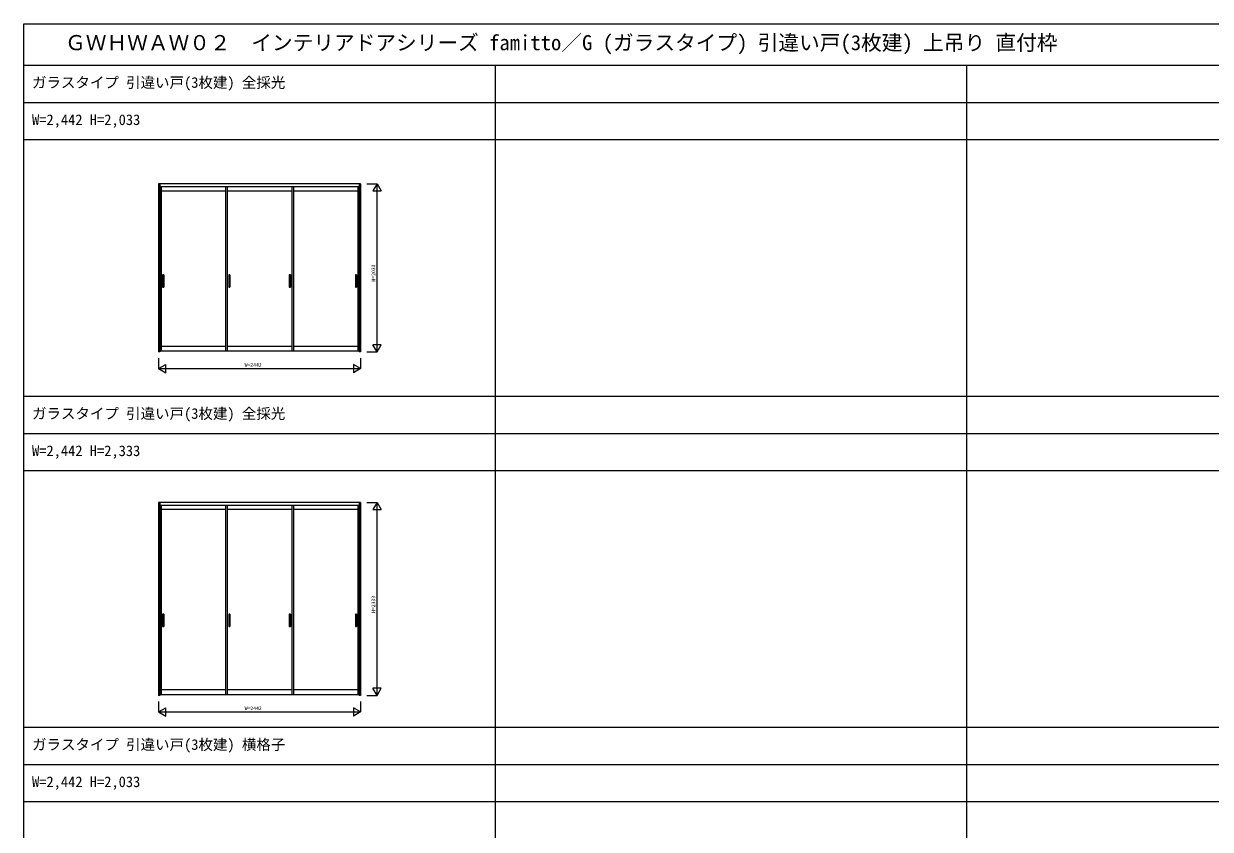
# Model space of a CAD drawing. Units: millimetres, scale not verified. Extents: x -14341 to 14340, y -10000 to 10000.
# Drawn here: x -14341 to -1, y 266 to 10000 of the extents above; entities that cross this region are included whole.
import ezdxf
from ezdxf.enums import TextEntityAlignment as Align

# ---------------------------------------------------------------- set-up
doc = ezdxf.new("R2010")
doc.units = ezdxf.units.MM
doc.header["$LTSCALE"] = 50
for name, color, linetype in [('0-0_0', 7, 'Continuous'), ('0-1_YKK_A1', 4, 'Continuous'), ('0-4_YKK_F1', 7, 'Continuous'), ('0-5_YKK_N1', 2, 'Continuous')]:
    doc.layers.add(name, color=color, linetype=linetype)
doc.styles.add('ＭＳ ゴシック', font='')
doc.styles.get('ＭＳ ゴシック').set_extended_font_data('MS Gothic')

msp = doc.modelspace()

# ---------------------------------------------------------------- linework, layer by layer
at = {"layer": '0-1_YKK_A1'}
for p, q in [((-10270.3, 8066.5), (-12712.3, 8066.5)), ((-12712.3, 8066.5), (-12712.3, 6033.5)), ((-12697.3, 8066.5), (-12697.3, 6033.5)), ((-10285.3, 8066.5), (-10285.3, 6033.5)), ((-10270.3, 8066.5), (-10270.3, 6033.5)), ((-10285.3, 8027.5), (-12697.3, 8027.5)), ((-12680.3, 8027.5), (-12680.3, 6042.5)), ((-11900.8, 7978.5), (-12680.3, 7978.5)), ((-11900.8, 8027.5), (-11900.8, 6042.5)), ((-11880.8, 8027.5), (-11880.8, 6042.5)), ((-11101.55, 7978.5), (-11880.8, 7978.5)), ((-11101.55, 8027.5), (-11101.55, 6042.5)), ((-11081.55, 8027.5), (-11081.55, 6042.5)), ((-10302.3, 7978.5), (-11081.55, 7978.5)), ((-10302.3, 8027.5), (-10302.3, 6042.5)), ((-12649.8, 6967.5), (-12662.8, 6967.5)), ((-12662.8, 6967.5), (-12662.8, 6817.5)), ((-12649.8, 6967.5), (-12649.8, 6817.5)), ((-11850.3, 6967.5), (-11863.3, 6967.5)), ((-11863.3, 6967.5), (-11863.3, 6817.5)), ((-11850.3, 6967.5), (-11850.3, 6817.5)), ((-11119.05, 6967.5), (-11132.05, 6967.5)), ((-11132.05, 6967.5), (-11132.05, 6817.5)), ((-11119.05, 6967.5), (-11119.05, 6817.5)), ((-10319.8, 6967.5), (-10332.8, 6967.5)), ((-10332.8, 6967.5), (-10332.8, 6817.5)), ((-10319.8, 6967.5), (-10319.8, 6817.5)), ((-12662.8, 6817.5), (-12649.8, 6817.5)), ((-11863.3, 6817.5), (-11850.3, 6817.5)), ((-11132.05, 6817.5), (-11119.05, 6817.5)), ((-10332.8, 6817.5), (-10319.8, 6817.5)), ((-12697.3, 6033.5), (-12712.3, 6033.5)), ((-10285.3, 6042.5), (-12697.3, 6042.5)), ((-11900.8, 6100.5), (-12680.3, 6100.5)), ((-11101.55, 6100.5), (-11880.8, 6100.5)), ((-10302.3, 6100.5), (-11081.55, 6100.5)), ((-10270.3, 6033.5), (-10285.3, 6033.5)), ((-10270.3, 4216.5), (-12712.3, 4216.5)), ((-12712.3, 4216.5), (-12712.3, 1883.5)), ((-12697.3, 4216.5), (-12697.3, 1883.5)), ((-10285.3, 4177.5), (-12697.3, 4177.5)), ((-12680.3, 4177.5), (-12680.3, 1892.5)), ((-11900.8, 4177.5), (-11900.8, 1892.5)), ((-11880.8, 4177.5), (-11880.8, 1892.5)), ((-11101.55, 4177.5), (-11101.55, 1892.5)), ((-11081.55, 4177.5), (-11081.55, 1892.5)), ((-10302.3, 4177.5), (-10302.3, 1892.5)), ((-10285.3, 4216.5), (-10285.3, 1883.5)), ((-10270.3, 4216.5), (-10270.3, 1883.5)), ((-11900.8, 4128.5), (-12680.3, 4128.5)), ((-11101.55, 4128.5), (-11880.8, 4128.5)), ((-10302.3, 4128.5), (-11081.55, 4128.5)), ((-12649.8, 2867.5), (-12662.8, 2867.5)), ((-12662.8, 2867.5), (-12662.8, 2717.5)), ((-12649.8, 2867.5), (-12649.8, 2717.5)), ((-11850.3, 2867.5), (-11863.3, 2867.5)), ((-11863.3, 2867.5), (-11863.3, 2717.5)), ((-11850.3, 2867.5), (-11850.3, 2717.5)), ((-11119.05, 2867.5), (-11132.05, 2867.5)), ((-11132.05, 2867.5), (-11132.05, 2717.5)), ((-11119.05, 2867.5), (-11119.05, 2717.5)), ((-10319.8, 2867.5), (-10332.8, 2867.5)), ((-10332.8, 2867.5), (-10332.8, 2717.5)), ((-10319.8, 2867.5), (-10319.8, 2717.5)), ((-12662.8, 2717.5), (-12649.8, 2717.5)), ((-11863.3, 2717.5), (-11850.3, 2717.5)), ((-11132.05, 2717.5), (-11119.05, 2717.5)), ((-10332.8, 2717.5), (-10319.8, 2717.5)), ((-12697.3, 1883.5), (-12712.3, 1883.5)), ((-10285.3, 1892.5), (-12697.3, 1892.5)), ((-11900.8, 1950.5), (-12680.3, 1950.5)), ((-11101.55, 1950.5), (-11880.8, 1950.5)), ((-10302.3, 1950.5), (-11081.55, 1950.5)), ((-10270.3, 1883.5), (-10285.3, 1883.5))]:
    msp.add_line(p, q, dxfattribs=at)
at = {"layer": '0-4_YKK_F1'}
for p, q in [((-14341.3, 10000), (14339.72, 10000)), ((-14341.3, -10000), (-14341.3, 10000)), ((-14341.3, 9500), (14158.7, 9500)), ((-8641.3, -10000), (-8641.3, 9500)), ((-2941.3, -10000), (-2941.3, 9500)), ((-14341.3, 9050), (14158.7, 9050)), ((-14341.3, 8600), (14158.7, 8600)), ((-14341.3, 5500), (14158.7, 5500)), ((-14341.3, 5050), (14158.7, 5050)), ((-14341.3, 4600), (14158.7, 4600)), ((-14341.3, 1500), (14158.7, 1500)), ((-14341.3, 1050), (14158.7, 1050)), ((-14341.3, 600), (14158.7, 600))]:
    msp.add_line(p, q, dxfattribs=at)
at = {"layer": '0-5_YKK_N1'}
for p, q in [((-10195.3, 8066.5), (-10070.3, 8066.5)), ((-10070.3, 8066.5), (-10120.3, 7979.9)), ((-10070.3, 6033.5), (-10070.3, 8066.5)), ((-10070.3, 8066.5), (-10020.3, 7979.9)), ((-10120.3, 7979.9), (-10020.3, 7979.9)), ((-10195.3, 6033.5), (-10070.3, 6033.5)), ((-10070.3, 6033.5), (-10120.3, 6120.1)), ((-10020.3, 6120.1), (-10120.3, 6120.1)), ((-10070.3, 6033.5), (-10020.3, 6120.1)), ((-12712.3, 5958.5), (-12712.3, 5833.5)), ((-12712.3, 5833.5), (-12625.7, 5883.5)), ((-12625.7, 5783.5), (-12625.7, 5883.5)), ((-10270.3, 5833.5), (-10356.9, 5883.5)), ((-10356.9, 5883.5), (-10356.9, 5783.5)), ((-10270.3, 5958.5), (-10270.3, 5833.5)), ((-12712.3, 5833.5), (-10270.3, 5833.5)), ((-12712.3, 5833.5), (-12625.7, 5783.5)), ((-10270.3, 5833.5), (-10356.9, 5783.5)), ((-10195.3, 4216.5), (-10070.3, 4216.5)), ((-10070.3, 4216.5), (-10120.3, 4129.9)), ((-10070.3, 1883.5), (-10070.3, 4216.5)), ((-10070.3, 4216.5), (-10020.3, 4129.9)), ((-10120.3, 4129.9), (-10020.3, 4129.9)), ((-10195.3, 1883.5), (-10070.3, 1883.5)), ((-10070.3, 1883.5), (-10120.3, 1970.1)), ((-10020.3, 1970.1), (-10120.3, 1970.1)), ((-10070.3, 1883.5), (-10020.3, 1970.1)), ((-12712.3, 1808.5), (-12712.3, 1683.5)), ((-12712.3, 1683.5), (-12625.7, 1733.5)), ((-12625.7, 1633.5), (-12625.7, 1733.5)), ((-10270.3, 1683.5), (-10356.9, 1733.5)), ((-10356.9, 1733.5), (-10356.9, 1633.5)), ((-10270.3, 1808.5), (-10270.3, 1683.5)), ((-12712.3, 1683.5), (-10270.3, 1683.5)), ((-12712.3, 1683.5), (-12625.7, 1633.5)), ((-10270.3, 1683.5), (-10356.9, 1633.5))]:
    msp.add_line(p, q, dxfattribs=at)

# ---------------------------------------------------------------- texts
at = {"layer": '0-0_0', "style": 'ＭＳ ゴシック'}
for s, height, p in [('ＧＷＨＷＡＷ０２  インテリアドアシリーズ famitto／G (ガラスタイプ) 引違い戸(3枚建) 上吊り 直付枠', 183.3, (-13841.3, 9625)), ('ガラスタイプ 引違い戸(3枚建) 全採光', 128.3, (-14241.3, 9187.5)), ('W=2,442 H=2,033', 128.3, (-14241.3, 8737.5)), ('ガラスタイプ 引違い戸(3枚建) 全採光', 128.3, (-14241.3, 5187.5)), ('W=2,442 H=2,333', 128.3, (-14241.3, 4737.5)), ('ガラスタイプ 引違い戸(3枚建) 横格子', 128.3, (-14241.3, 1187.5)), ('W=2,442 H=2,033', 128.3, (-14241.3, 737.5))]:
    msp.add_text(s, height=height, dxfattribs=at).set_placement(p, align=Align.BOTTOM_LEFT)
at = {"layer": '0-5_YKK_N1', "style": 'ＭＳ ゴシック'}
for s, p in [('H=2033', (-10080.3, 6885)), ('H=2333', (-10080.3, 2880))]:
    msp.add_text(s, height=43.99, rotation=90, dxfattribs=at).set_placement(p, align=Align.BOTTOM_LEFT)
for p in [(-11671.3, 5843.5), (-11671.3, 1693.5)]:
    msp.add_text('W=2442', height=43.99, dxfattribs=at).set_placement(p, align=Align.BOTTOM_LEFT)

doc.saveas('drawing.dxf')
